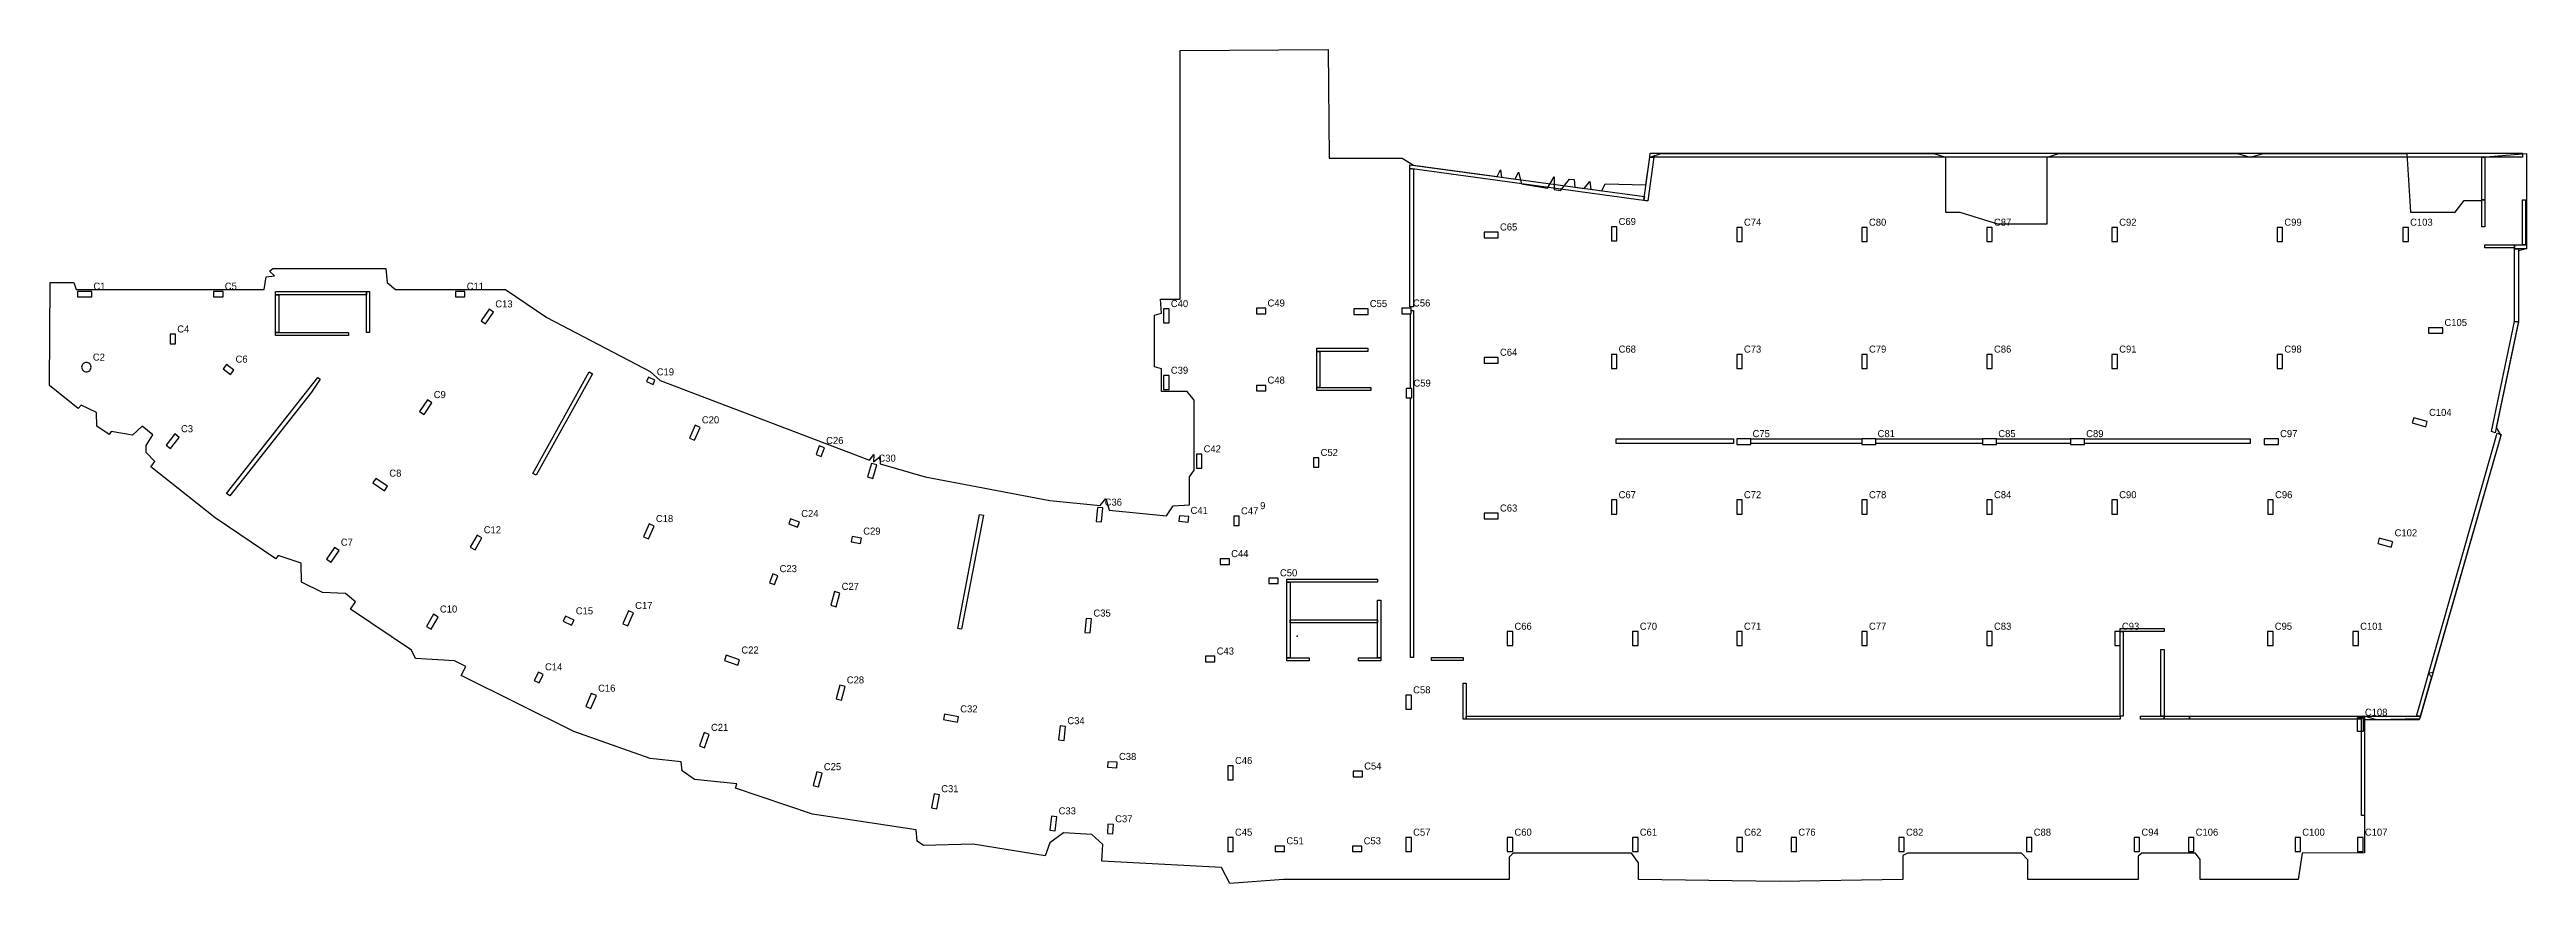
# Model space of a CAD drawing. Header units: inches. Extents: x 3290 to 9617, y 5313 to 56300.
# Drawn here: x 3292 to 9617, y 38049 to 40180 of the extents above; entities that cross this region are included whole.
import ezdxf

# ---------------------------------------------------------------- set-up
doc = ezdxf.new("R2010")
doc.units = ezdxf.units.IN
for name, color, linetype in [('BOUNDARY', 1, 'Continuous'), ('COL-LABEL', 2, 'Continuous'), ('COLS', 2, 'Continuous'), ('DATUM', 7, 'Continuous'), ('FLOOR NUMBER', 3, 'Continuous'), ('WALL', 4, 'Continuous')]:
    doc.layers.add(name, color=color, linetype=linetype)

msp = doc.modelspace()

# ---------------------------------------------------------------- linework, layer by layer
at = {"layer": 'BOUNDARY'}
msp.add_lwpolyline([(5047.3, 38303.7), (4939.2, 38315.1), (4907.3, 38336.8), (4904.8, 38359.7), (4826.2, 38368.1), (4631.1, 38437), (4343.7, 38580.5), (4355.3, 38603.5), (4325.9, 38618.3), (4227, 38624.1), (4216.4, 38645.5), (4061, 38750), (4073.4, 38768.5), (4048.2, 38790.3), (3989, 38792.3), (3935.3, 38819.3), (3935.2, 38867.3), (3875.9, 38886.8), (3870.2, 38878.5), (3714.9, 38983), (3550.8, 39113.7), (3561.1, 39126.8), (3539.3, 39150), (3539.3, 39168), (3556.3, 39195.2), (3528.4, 39217.5), (3503.8, 39194.3), (3450, 39203.6), (3444.4, 39196.5), (3413.3, 39217.1), (3412, 39252.5), (3372.9, 39271.5), (3365.6, 39262.2), (3292.3, 39321), (3294.1, 39584.3), (3354.1, 39584.3), (3360.3, 39566.9), (3840.2, 39566.9), (3845.3, 39599), (3867, 39601.2), (3853.5, 39613.5), (3862.7, 39620.3), (4150.8, 39620.3), (4154.7, 39584.3), (4175.8, 39566.9), (4456.2, 39566.9), (4562.2, 39495), (4825.6, 39356.7), (4851.1, 39334.2), (5385.9, 39130.3), (5397.3, 39145.3), (5396.2, 39126.5), (5413.2, 39140.3), (5412.9, 39121.5), (5528.2, 39088.4), (5846.4, 39027.6), (5975.3, 39014.6), (5989.1, 39032.3), (5998.1, 39003.2), (6144.3, 38988.4), (6161.7, 39014.3), (6202.7, 39016.7), (6203.3, 39088.4), (6215.2, 39104.7), (6215.2, 39284), (6197.3, 39305.7), (6131.8, 39305.7), (6131.8, 39363.7), (6113.3, 39369), (6113.3, 39501.1), (6131.8, 39506), (6128.9, 39542.3), (6179, 39542.3), (6179, 40176.8), (6557.3, 40179.7), (6560, 39902.3), (6745.7, 39902.3), (6775.3, 39884), (6989, 39855), (6997.4, 39872.3), (6999.8, 39853.5), (7034.5, 39848.8), (7042.9, 39866.3), (7050.9, 39836.5), (7116.9, 39825.1), (7133.9, 39854.3), (7133.8, 39822.2), (7150.5, 39819.3), (7173.4, 39848.3), (7185.1, 39847.5), (7187.3, 39828.1), (7210.6, 39824.9), (7225, 39842.3), (7227.4, 39822.6), (7256.1, 39818.7), (7264.5, 39836.3), (7368.5, 39834.4), (7378.1, 39905), (7407.1, 39914.3), (8103.2, 39914.3), (8133.7, 39905), (8133.7, 39764.3), (8170.3, 39764.3), (8265.9, 39734.3), (8392.9, 39734.3), (8392.9, 39905), (8423, 39914.3), (8879.1, 39914.3), (8911.3, 39905), (8945.1, 39914.3), (9311.2, 39914.3), (9320.7, 39764.3), (9434.7, 39764.3), (9457.6, 39793.6), (9503.1, 39794.3), (9503.1, 39905), (9616.8, 39914.2), (9616.8, 39670.8), (9596.6, 39665.7), (9596.6, 39485.8), (9539.8, 39214.1), (9551, 39193.7), (9377.7, 38587.8), (9366.7, 38585.4), (9374.7, 38577.1), (9344, 38469.7), (9233.7, 38466.8), (9203.3, 38476.8), (9203.3, 38127.1), (9044.1, 38126.5), (9033.9, 38059.1), (8783.6, 38059.1), (8783.6, 38110.8), (8771.3, 38126.5), (8634.9, 38126.5), (8625.5, 38119.3), (8625.1, 38059.1), (8343.7, 38059.1), (8343.7, 38109.5), (8327.3, 38126.5), (8036.2, 38126.5), (8024.5, 38120.3), (8024.5, 38059.1), (7708.6, 38054.3), (7349.6, 38059.1), (7349.6, 38102.3), (7331.3, 38126.5), (7029.5, 38126.5), (7019.5, 38116.7), (7018.9, 38059.1), (6443.2, 38059.1), (6305.8, 38049.1), (6284.3, 38090.2), (5979, 38106), (5981.4, 38149), (5953.5, 38174.5), (5881.7, 38178.5), (5846.6, 38153.3), (5834.5, 38119.9), (5651, 38149.6), (5524, 38145.8), (5507.3, 38156.9), (5504.8, 38185.8), (5240.8, 38226.2), (5043.5, 38292.8)], close=True, dxfattribs=at)
at = {"layer": 'COLS'}
for points in [[(7280.2, 39690.9), (7294.2, 39690.9), (7294.2, 39726.9), (7280.2, 39726.9)], [(7600.2, 39689), (7614.2, 39689), (7614.2, 39725), (7600.2, 39725)], [(7919.5, 39689), (7933.5, 39689), (7933.5, 39725), (7919.5, 39725)], [(8238.7, 39689), (8252.7, 39689), (8252.7, 39725), (8238.7, 39725)], [(8558.4, 39689), (8572.4, 39689), (8572.4, 39725), (8558.4, 39725)], [(8980.1, 39689), (8994.1, 39689), (8994.1, 39725), (8980.1, 39725)], [(9301.2, 39689), (9315.2, 39689), (9315.2, 39725), (9301.2, 39725)], [(6991.3, 39698.8), (6991.3, 39712.8), (6955.3, 39712.8), (6955.3, 39698.8)], [(3363.9, 39561.5), (3363.9, 39547.5), (3399.9, 39547.5), (3399.9, 39561.5)], [(3735.2, 39547.5), (3735.2, 39561.5), (3711.2, 39561.5), (3711.2, 39547.5)], [(4353, 39547.5), (4353, 39561.5), (4329, 39561.5), (4329, 39547.5)], [(4394.2, 39486.5), (4405.8, 39478.6), (4426, 39508.4), (4414.4, 39516.3)], [(6150.9, 39517.1), (6136.9, 39517.1), (6136.9, 39481.1), (6150.9, 39481.1)], [(6397.7, 39504.6), (6397.7, 39518.6), (6373.7, 39518.6), (6373.7, 39504.6)], [(6658.9, 39503.1), (6658.9, 39517.1), (6622.9, 39517.1), (6622.9, 39503.1)], [(6769.3, 39504.6), (6769.3, 39518.6), (6745.3, 39518.6), (6745.3, 39504.6)], [(9402.9, 39454.9), (9402.9, 39468.9), (9366.9, 39468.9), (9366.9, 39454.9)], [(3599.9, 39428.2), (3613.9, 39428.2), (3613.9, 39452.2), (3599.9, 39452.2)], [(3398.3, 39368.3), (3398.1, 39370.6), (3397.4, 39372.9), (3396.3, 39374.9), (3394.8, 39376.8), (3393, 39378.2), (3390.9, 39379.4), (3388.7, 39380), (3386.3, 39380.3), (3384, 39380), (3381.7, 39379.4), (3379.7, 39378.2), (3377.8, 39376.8), (3376.4, 39374.9), (3375.2, 39372.9), (3374.6, 39370.6), (3374.3, 39368.3), (3374.6, 39365.9), (3375.2, 39363.7), (3376.4, 39361.6), (3377.8, 39359.8), (3379.7, 39358.3), (3381.7, 39357.2), (3384, 39356.5), (3386.3, 39356.3), (3388.7, 39356.5), (3390.9, 39357.2), (3393, 39358.3), (3394.8, 39359.8), (3396.3, 39361.6), (3397.4, 39363.7), (3398.1, 39365.9)], [(3754, 39349.4), (3762.7, 39360.4), (3743.8, 39375.3), (3735.2, 39364.3)], [(4821.8, 39342.6), (4816.9, 39331.6), (4833.4, 39324.3), (4838.2, 39335.3)], [(6150.9, 39346.8), (6136.9, 39346.8), (6136.9, 39310.8), (6150.9, 39310.8)], [(6991.3, 39378.8), (6991.3, 39392.8), (6955.3, 39392.8), (6955.3, 39378.8)], [(7280.2, 39364.9), (7294.2, 39364.9), (7294.2, 39400.9), (7280.2, 39400.9)], [(7600.2, 39364.9), (7614.2, 39364.9), (7614.2, 39400.9), (7600.2, 39400.9)], [(7919.5, 39364.9), (7933.5, 39364.9), (7933.5, 39400.9), (7919.5, 39400.9)], [(8238.7, 39364.9), (8252.7, 39364.9), (8252.7, 39400.9), (8238.7, 39400.9)], [(8558.4, 39364.9), (8572.4, 39364.9), (8572.4, 39400.9), (8558.4, 39400.9)], [(8980.1, 39364.9), (8994.1, 39364.9), (8994.1, 39400.9), (8980.1, 39400.9)], [(4237, 39254.8), (4248.6, 39247), (4268.8, 39276.8), (4257.2, 39284.6)], [(6397.7, 39307.7), (6397.7, 39321.7), (6373.7, 39321.7), (6373.7, 39307.7)], [(6770.3, 39314), (6756.3, 39314), (6756.3, 39290), (6770.3, 39290)], [(4926, 39187.2), (4938.7, 39181.5), (4953.4, 39214.4), (4940.6, 39220.1)], [(9359.7, 39215.8), (9363.5, 39229.2), (9328.9, 39239.1), (9325.1, 39225.7)], [(3590.2, 39169.2), (3601.2, 39160.6), (3623.4, 39188.9), (3612.4, 39197.5)], [(5270.8, 39162.5), (5257.7, 39167.3), (5249.5, 39144.7), (5262.6, 39139.9)], [(7636.2, 39170.9), (7636.2, 39184.9), (7600.2, 39184.9), (7600.2, 39170.9)], [(7955.5, 39170.9), (7955.5, 39184.9), (7919.5, 39184.9), (7919.5, 39170.9)], [(8263.7, 39170.9), (8263.7, 39184.9), (8227.7, 39184.9), (8227.7, 39170.9)], [(8488.1, 39170.9), (8488.1, 39184.9), (8452.1, 39184.9), (8452.1, 39170.9)], [(8983.2, 39170.9), (8983.2, 39184.9), (8947.2, 39184.9), (8947.2, 39170.9)], [(5380.9, 39087.6), (5394.3, 39083.8), (5404.3, 39118.4), (5390.8, 39122.2)], [(6234.6, 39146.1), (6220.6, 39146.1), (6220.6, 39110.1), (6234.6, 39110.1)], [(6533.3, 39136.8), (6519.3, 39136.8), (6519.3, 39112.8), (6533.3, 39112.8)], [(4147.5, 39052.3), (4155.3, 39063.9), (4125.5, 39084), (4117.6, 39072.4)], [(7280.2, 38992.9), (7294.2, 38992.9), (7294.2, 39028.9), (7280.2, 39028.9)], [(7600.2, 38992.9), (7614.2, 38992.9), (7614.2, 39028.9), (7600.2, 39028.9)], [(7919.5, 38992.9), (7933.5, 38992.9), (7933.5, 39028.9), (7919.5, 39028.9)], [(8238.7, 38992.9), (8252.7, 38992.9), (8252.7, 39028.9), (8238.7, 39028.9)], [(8558.4, 38992.9), (8572.4, 38992.9), (8572.4, 39028.9), (8558.4, 39028.9)], [(8956.4, 38992.9), (8970.4, 38992.9), (8970.4, 39028.9), (8956.4, 39028.9)], [(4808.6, 38935), (4821.4, 38929.3), (4836, 38962.2), (4823.2, 38967.9)], [(5184.6, 38980.8), (5179.8, 38967.7), (5202.4, 38959.5), (5207.1, 38972.6)], [(5964.4, 38974.1), (5978.3, 38972.7), (5981.9, 39008.5), (5968, 39009.9)], [(6199.8, 38972.3), (6201.2, 38986.3), (6177.3, 38988.7), (6175.9, 38974.8)], [(6316.1, 38963.6), (6330.1, 38963.6), (6330.1, 38987.6), (6316.1, 38987.6)], [(6991.3, 38980.8), (6991.3, 38994.8), (6955.3, 38994.8), (6955.3, 38980.8)], [(3999.8, 38877.6), (4011.4, 38869.8), (4031.5, 38899.6), (4019.9, 38907.5)], [(4366.5, 38908.1), (4378.7, 38901.1), (4396.5, 38932.4), (4384.4, 38939.3)], [(5362.9, 38917.6), (5365.5, 38931.4), (5341.9, 38935.9), (5339.3, 38922.1)], [(9271.7, 38908.1), (9275.6, 38921.6), (9241, 38931.5), (9237.1, 38918)], [(5151.9, 38835.2), (5138.7, 38840), (5130.5, 38817.5), (5143.7, 38812.7)], [(6304.9, 38864.4), (6304.9, 38878.4), (6280.9, 38878.4), (6280.9, 38864.4)], [(5286.9, 38760.1), (5300.4, 38756.2), (5310.3, 38790.8), (5296.9, 38794.7)], [(6429.5, 38815.4), (6429.5, 38829.4), (6405.5, 38829.4), (6405.5, 38815.4)], [(4254.6, 38705.5), (4266.8, 38698.6), (4284.6, 38729.8), (4272.4, 38736.8)], [(4625.2, 38709), (4631.5, 38721.5), (4610, 38732.2), (4603.7, 38719.7)], [(4756, 38712.8), (4768.8, 38707.3), (4783.1, 38740.3), (4770.3, 38745.9)], [(5935.7, 38690.7), (5949.6, 38689.3), (5953.2, 38725.1), (5939.3, 38726.5)], [(7028.2, 38692.8), (7014.2, 38692.8), (7014.2, 38656.8), (7028.2, 38656.8)], [(7348.2, 38692.8), (7334.2, 38692.8), (7334.2, 38656.8), (7348.2, 38656.8)], [(7600.2, 38656.8), (7614.2, 38656.8), (7614.2, 38692.8), (7600.2, 38692.8)], [(7919.5, 38656.8), (7933.5, 38656.8), (7933.5, 38692.8), (7919.5, 38692.8)], [(8238.7, 38656.8), (8252.7, 38656.8), (8252.7, 38692.8), (8238.7, 38692.8)], [(8565.3, 38656.8), (8579.3, 38656.8), (8579.3, 38692.8), (8565.3, 38692.8)], [(8955.6, 38656.8), (8969.6, 38656.8), (8969.6, 38692.8), (8955.6, 38692.8)], [(9173.6, 38656.8), (9187.6, 38656.8), (9187.6, 38692.8), (9173.6, 38692.8)], [(4552.9, 38582.9), (4540.4, 38589.2), (4529.7, 38567.7), (4542.2, 38561.5)], [(5049.7, 38607.1), (5054.3, 38620.3), (5020.3, 38632.1), (5015.7, 38618.9)], [(6267.9, 38615.5), (6267.9, 38629.5), (6243.9, 38629.5), (6243.9, 38615.5)], [(4661.4, 38501.6), (4674.2, 38496), (4688.5, 38529.1), (4675.6, 38534.6)], [(5300.8, 38520.9), (5314.3, 38517.3), (5323.5, 38552.1), (5310, 38555.7)], [(6755.6, 38494.3), (6769.6, 38494.3), (6769.6, 38530.3), (6755.6, 38530.3)], [(5610.5, 38461.3), (5613.1, 38475.1), (5577.7, 38481.7), (5575.1, 38467.9)], [(9199.7, 38473.1), (9199.7, 38437.1), (9185.7, 38437.1), (9185.7, 38473.1)], [(4951.7, 38400.5), (4964.9, 38395.9), (4976.7, 38429.9), (4963.5, 38434.5)], [(5868.8, 38415.8), (5882.7, 38414.3), (5886.7, 38450.1), (5872.8, 38451.6)], [(5242.1, 38299.3), (5255.6, 38295.8), (5264.9, 38330.6), (5251.3, 38334.1)], [(6017.7, 38344.9), (6018.5, 38358.9), (5994.5, 38360.2), (5993.7, 38346.2)], [(6300.7, 38313.9), (6314.7, 38313.9), (6314.7, 38349.9), (6300.7, 38349.9)], [(6644.5, 38321.7), (6644.5, 38335.7), (6620.5, 38335.7), (6620.5, 38321.7)], [(5544.2, 38242.4), (5558, 38239.8), (5564.6, 38275.2), (5550.8, 38277.8)], [(5846.4, 38185.4), (5860.3, 38183.9), (5864.3, 38219.7), (5850.4, 38221.2)], [(6008.7, 38200.1), (5994.7, 38200.9), (5993.4, 38177), (6007.4, 38176.2)], [(6300.7, 38130.7), (6314.7, 38130.7), (6314.7, 38166.7), (6300.7, 38166.7)], [(6446, 38130.7), (6446, 38144.7), (6422, 38144.7), (6422, 38130.7)], [(6643.2, 38130.7), (6643.2, 38144.7), (6619.2, 38144.7), (6619.2, 38130.7)], [(6755.6, 38130.7), (6769.6, 38130.7), (6769.6, 38166.7), (6755.6, 38166.7)], [(7014.2, 38130.7), (7028.2, 38130.7), (7028.2, 38166.7), (7014.2, 38166.7)], [(7334.2, 38130.7), (7348.2, 38130.7), (7348.2, 38166.7), (7334.2, 38166.7)], [(7600.6, 38130.7), (7614.6, 38130.7), (7614.6, 38166.7), (7600.6, 38166.7)], [(7739, 38130.7), (7753, 38130.7), (7753, 38166.7), (7739, 38166.7)], [(8014, 38130.7), (8028, 38130.7), (8028, 38166.7), (8014, 38166.7)], [(8340.1, 38130.7), (8354.1, 38130.7), (8354.1, 38166.7), (8340.1, 38166.7)], [(8615.1, 38130.7), (8629.1, 38130.7), (8629.1, 38166.7), (8615.1, 38166.7)], [(8753.6, 38130.7), (8767.6, 38130.7), (8767.6, 38166.7), (8753.6, 38166.7)], [(9025.8, 38130.7), (9039.8, 38130.7), (9039.8, 38166.7), (9025.8, 38166.7)], [(9185.7, 38130.7), (9199.7, 38130.7), (9199.7, 38166.7), (9185.7, 38166.7)]]:
    msp.add_lwpolyline(points, close=True, dxfattribs=at)
at = {"layer": 'DATUM'}
msp.add_point((6477.6, 38680.8), dxfattribs=at)
at = {"layer": 'WALL'}
for points in [[(9443.3, 39905), (9335.4, 39905), (7378.1, 39905), (7379.4, 39915), (9606.8, 39915), (9606.8, 39905)], [(7363, 39794.1), (7361.9, 39794.3), (6765.3, 39875.3), (6765.3, 39885.3), (7364.4, 39804)], [(6775.3, 39522.1), (6774.5, 39522.1), (6765.3, 39522.1), (6765.3, 39875.3), (6775.3, 39873.9)], [(7372.9, 39792.8), (7367.5, 39793.5), (7363, 39794.1), (7378.1, 39905), (7388.2, 39905)], [(9510.8, 39796), (9503.1, 39796), (9503.1, 39905), (9510.8, 39905)], [(9504, 39726.8), (9503.1, 39726.8), (9503.1, 39796), (9510.8, 39796), (9510.8, 39726.8)], [(9614.6, 39680.8), (9606.8, 39680.8), (9606.8, 39796), (9614.6, 39796)], [(9510.8, 39673.1), (9510.8, 39680.8), (9586.6, 39680.8), (9586.6, 39673.1)], [(9616.8, 39670.8), (9605, 39670.8), (9586.6, 39670.8), (9586.6, 39680.8), (9616.8, 39680.8)], [(9596.6, 39483.7), (9586.6, 39484.7), (9586.6, 39670.8), (9596.6, 39670.8)], [(4101.5, 39553.1), (4051.8, 39553.1), (3869.5, 39553.1), (3869.5, 39561.1), (4101.5, 39561.1)], [(3869.5, 39457.1), (3869.5, 39505.4), (3869.5, 39553.1), (3877.5, 39553.1), (3877.5, 39457.1)], [(4101.5, 39457.1), (4101.5, 39505.4), (4101.5, 39561.1), (4109.5, 39561.1), (4109.5, 39457.1)], [(6767.7, 38626.1), (6767.7, 38664.8), (6767.7, 39290), (6770.3, 39290), (6770.3, 39314), (6767.7, 39314), (6767.7, 39504.6), (6769.3, 39504.6), (6769.3, 39513.1), (6775.3, 39513.1), (6775.3, 38626.1)], [(9537, 39200.7), (9527.3, 39203.5), (9586.6, 39484.7), (9596.6, 39483.7)], [(4055.5, 39449.1), (4051.8, 39449.1), (3869.5, 39449.1), (3869.5, 39457.1), (4055.5, 39457.1)], [(6528.2, 39408.3), (6528.2, 39416.3), (6658.3, 39416.3), (6658.3, 39408.3)], [(6528.2, 39316.3), (6528.2, 39347.8), (6528.2, 39408.3), (6536.2, 39408.3), (6536.2, 39316.3)], [(3752.4, 39039.7), (3744.1, 39045.3), (3977.4, 39341.6), (3982.9, 39337.2), (3961, 39304.7)], [(4534.8, 39091.9), (4526.1, 39096.8), (4670.1, 39356.1), (4678.9, 39351.2)], [(6528.2, 39308.3), (6528.2, 39308.3), (6528.2, 39316.3), (6666.3, 39316.3), (6666.3, 39308.3)], [(7592.3, 39172.9), (7583.2, 39172.9), (7292.2, 39172.9), (7292.2, 39184.9), (7592.3, 39184.9)], [(7636.2, 39173.3), (7636.2, 39184.9), (7919.5, 39184.9), (7919.5, 39173.3)], [(7955.5, 39173.3), (7955.5, 39184.9), (8227.7, 39184.9), (8227.7, 39173.3)], [(8452.1, 39173.3), (8445.8, 39173.3), (8263.7, 39173.3), (8263.7, 39184.9), (8452.1, 39184.9)], [(8911.3, 39173.3), (8904.1, 39173.3), (8488.1, 39173.3), (8488.1, 39184.9), (8911.3, 39184.9)], [(9346, 38476.8), (9335.6, 38476.8), (9542.2, 39199.2), (9551.8, 39196.4)], [(5620.9, 38698.9), (5615.3, 38700), (5611.1, 38700.8), (5667.2, 38992.1), (5677, 38990.2)], [(6639.7, 38818.7), (6531.9, 38818.7), (6451.7, 38818.7), (6451.7, 38826.7), (6683.3, 38826.7), (6683.3, 38818.7)], [(6451.7, 38625.7), (6451.7, 38638.6), (6451.7, 38818.7), (6459.7, 38818.7), (6459.7, 38625.7)], [(6691.3, 38625.7), (6683.3, 38625.7), (6683.3, 38772.7), (6691.3, 38772.7)], [(6565.7, 38714.7), (6565.7, 38714.7), (6459.7, 38714.7), (6459.7, 38722.7), (6683.3, 38722.7), (6683.3, 38714.7)], [(8688.5, 38692.8), (8683.3, 38692.8), (8579.3, 38692.8), (8579.3, 38700.8), (8691.3, 38700.8), (8691.3, 38692.8)], [(8587.3, 38476.8), (8580.6, 38476.8), (8579.3, 38476.8), (8579.3, 38692.8), (8587.3, 38692.8)], [(8688.5, 38476.8), (8683.3, 38476.8), (8683.3, 38646.8), (8691.3, 38646.8), (8691.3, 38476.8)], [(6464.5, 38617.7), (6451.7, 38617.7), (6451.7, 38625.7), (6508.7, 38625.7), (6508.7, 38617.7)], [(6691.3, 38617.7), (6683.3, 38617.7), (6634.3, 38617.7), (6634.3, 38625.7), (6691.3, 38625.7)], [(6855.4, 38618.5), (6820.7, 38618.5), (6820.7, 38626.1), (6901.5, 38626.1), (6901.5, 38618.5)], [(6909.1, 38469.2), (6901.5, 38469.2), (6901.5, 38560.7), (6909.1, 38560.7)], [(8499.8, 38469.2), (8472.8, 38469.2), (6909.1, 38469.2), (6909.1, 38476.8), (8579.3, 38476.8), (8579.3, 38469.2)], [(8631.3, 38468.8), (8631.3, 38470), (8631.3, 38476.8), (8691.3, 38476.8), (8691.3, 38468.8)], [(8756.1, 38469.2), (8742.4, 38469.2), (8691.3, 38469.2), (8691.3, 38476.8), (8756.1, 38476.8)], [(8985, 38469.2), (8958, 38469.2), (8756.1, 38469.2), (8756.1, 38476.8), (9195.3, 38476.8), (9195.3, 38469.2)], [(9195.3, 38223.2), (9195.3, 38244.6), (9195.3, 38476.8), (9203.3, 38476.8), (9203.3, 38223.2)], [(9343.1, 38466.8), (9227.6, 38466.8), (9203.3, 38466.8), (9203.3, 38476.8), (9346, 38476.8)]]:
    msp.add_lwpolyline(points, close=True, dxfattribs=at)

# ---------------------------------------------------------------- texts
at = {"layer": 'COL-LABEL'}
for s, p in [('C65', (6995.8, 39717.3)), ('C69', (7298.7, 39731.4)), ('C74', (7618.7, 39729.5)), ('C80', (7938, 39729.5)), ('C87', (8257.2, 39729.5)), ('C92', (8576.9, 39729.5)), ('C99', (8998.6, 39729.5)), ('C103', (9319.7, 39729.5)), ('C1', (3404.4, 39566)), ('C5', (3739.7, 39566)), ('C11', (4357.5, 39566)), ('C13', (4430.5, 39520.8)), ('C40', (6155.4, 39521.6)), ('C49', (6402.2, 39523.1)), ('C55', (6663.4, 39521.6)), ('C56', (6773.8, 39523.1)), ('C4', (3618.4, 39456.7)), ('C105', (9407.4, 39473.4)), ('C2', (3402.8, 39384.8)), ('C64', (6995.8, 39397.3)), ('C68', (7298.7, 39405.4)), ('C73', (7618.7, 39405.4)), ('C79', (7938, 39405.4)), ('C86', (8257.2, 39405.4)), ('C91', (8576.9, 39405.4)), ('C98', (8998.6, 39405.4)), ('C6', (3767.2, 39379.8)), ('C19', (4842.7, 39347.1)), ('C39', (6155.4, 39351.3)), ('C48', (6402.2, 39326.2)), ('C9', (4273.3, 39289.1)), ('C59', (6774.8, 39318.5)), ('C3', (3627.9, 39202)), ('C20', (4957.9, 39224.6)), ('C104', (9368, 39243.6)), ('C26', (5275.3, 39171.8)), ('C42', (6239.1, 39150.6)), ('C52', (6537.8, 39141.3)), ('C75', (7640.7, 39189.4)), ('C81', (7960, 39189.4)), ('C85', (8268.2, 39189.4)), ('C89', (8492.6, 39189.4)), ('C97', (8987.7, 39189.4)), ('C8', (4159.8, 39088.5)), ('C30', (5408.8, 39126.7)), ('C36', (5986.4, 39014.4)), ('C67', (7298.7, 39033.4)), ('C72', (7618.7, 39033.4)), ('C78', (7938, 39033.4)), ('C84', (8257.2, 39033.4)), ('C90', (8576.9, 39033.4)), ('C96', (8974.9, 39033.4)), ('C12', (4401, 38943.8)), ('C18', (4840.5, 38972.4)), ('C24', (5211.6, 38985.3)), ('C41', (6205.7, 38993.2)), ('C47', (6334.6, 38992.1)), ('C63', (6995.8, 38999.3)), ('C7', (4036, 38912)), ('C29', (5370, 38940.4)), ('C44', (6309.4, 38882.9)), ('C102', (9280.1, 38936)), ('C23', (5156.4, 38844.5)), ('C50', (6434, 38833.9)), ('C27', (5314.8, 38799.2)), ('C10', (4289.1, 38741.3)), ('C15', (4636, 38736.7)), ('C17', (4787.6, 38750.4)), ('C35', (5957.7, 38731)), ('C66', (7032.7, 38697.3)), ('C70', (7352.7, 38697.3)), ('C71', (7618.7, 38697.3)), ('C77', (7938, 38697.3)), ('C83', (8257.2, 38697.3)), ('C93', (8583.8, 38697.3)), ('C95', (8974.1, 38697.3)), ('C101', (9192.1, 38697.3)), ('C22', (5058.8, 38636.6)), ('C43', (6272.4, 38634)), ('C14', (4557.4, 38593.7)), ('C16', (4693, 38539.1)), ('C28', (5328, 38560.2)), ('C58', (6774.1, 38534.8)), ('C21', (4981.2, 38439)), ('C32', (5617.6, 38486.2)), ('C34', (5891.2, 38456.1)), ('C108', (9204.2, 38477.6)), ('C25', (5269.4, 38338.6)), ('C38', (6023, 38364.7)), ('C46', (6319.2, 38354.4)), ('C54', (6649, 38340.2)), ('C31', (5569.1, 38282.3)), ('C33', (5868.8, 38225.7)), ('C37', (6013.2, 38205.4)), ('C45', (6319.2, 38171.2)), ('C51', (6450.5, 38149.2)), ('C53', (6647.7, 38149.2)), ('C57', (6774.1, 38171.2)), ('C60', (7032.7, 38171.2)), ('C61', (7352.7, 38171.2)), ('C62', (7619.1, 38171.2)), ('C76', (7757.5, 38171.2)), ('C82', (8032.5, 38171.2)), ('C88', (8358.6, 38171.2)), ('C94', (8633.6, 38171.2)), ('C106', (8772.1, 38171.2)), ('C100', (9044.3, 38171.2)), ('C107', (9204.2, 38171.2))]:
    msp.add_text(s, height=18, dxfattribs=at).set_placement(p)
at = {"layer": 'FLOOR NUMBER'}
msp.add_text('9', height=18, dxfattribs=at).set_placement((6383.4, 39005.4))

doc.saveas('drawing.dxf')
